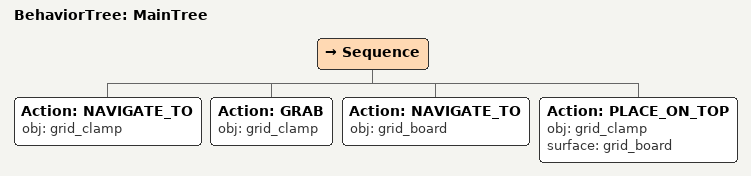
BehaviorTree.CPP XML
<root main_tree_to_execute="MainTree">
  <BehaviorTree ID="MainTree">
    <Sequence>
      <!-- Navigate to grid_clamp -->
      <Action ID="NAVIGATE_TO" obj="grid_clamp" />
      <!-- Grab grid_clamp -->
      <Action ID="GRAB" obj="grid_clamp" />
      <!-- Navigate to grid_board -->
      <Action ID="NAVIGATE_TO" obj="grid_board" />
      <!-- Place grid_clamp on grid_board -->
      <Action ID="PLACE_ON_TOP" obj="grid_clamp" surface="grid_board" />
    </Sequence>
  </BehaviorTree>
</root>
